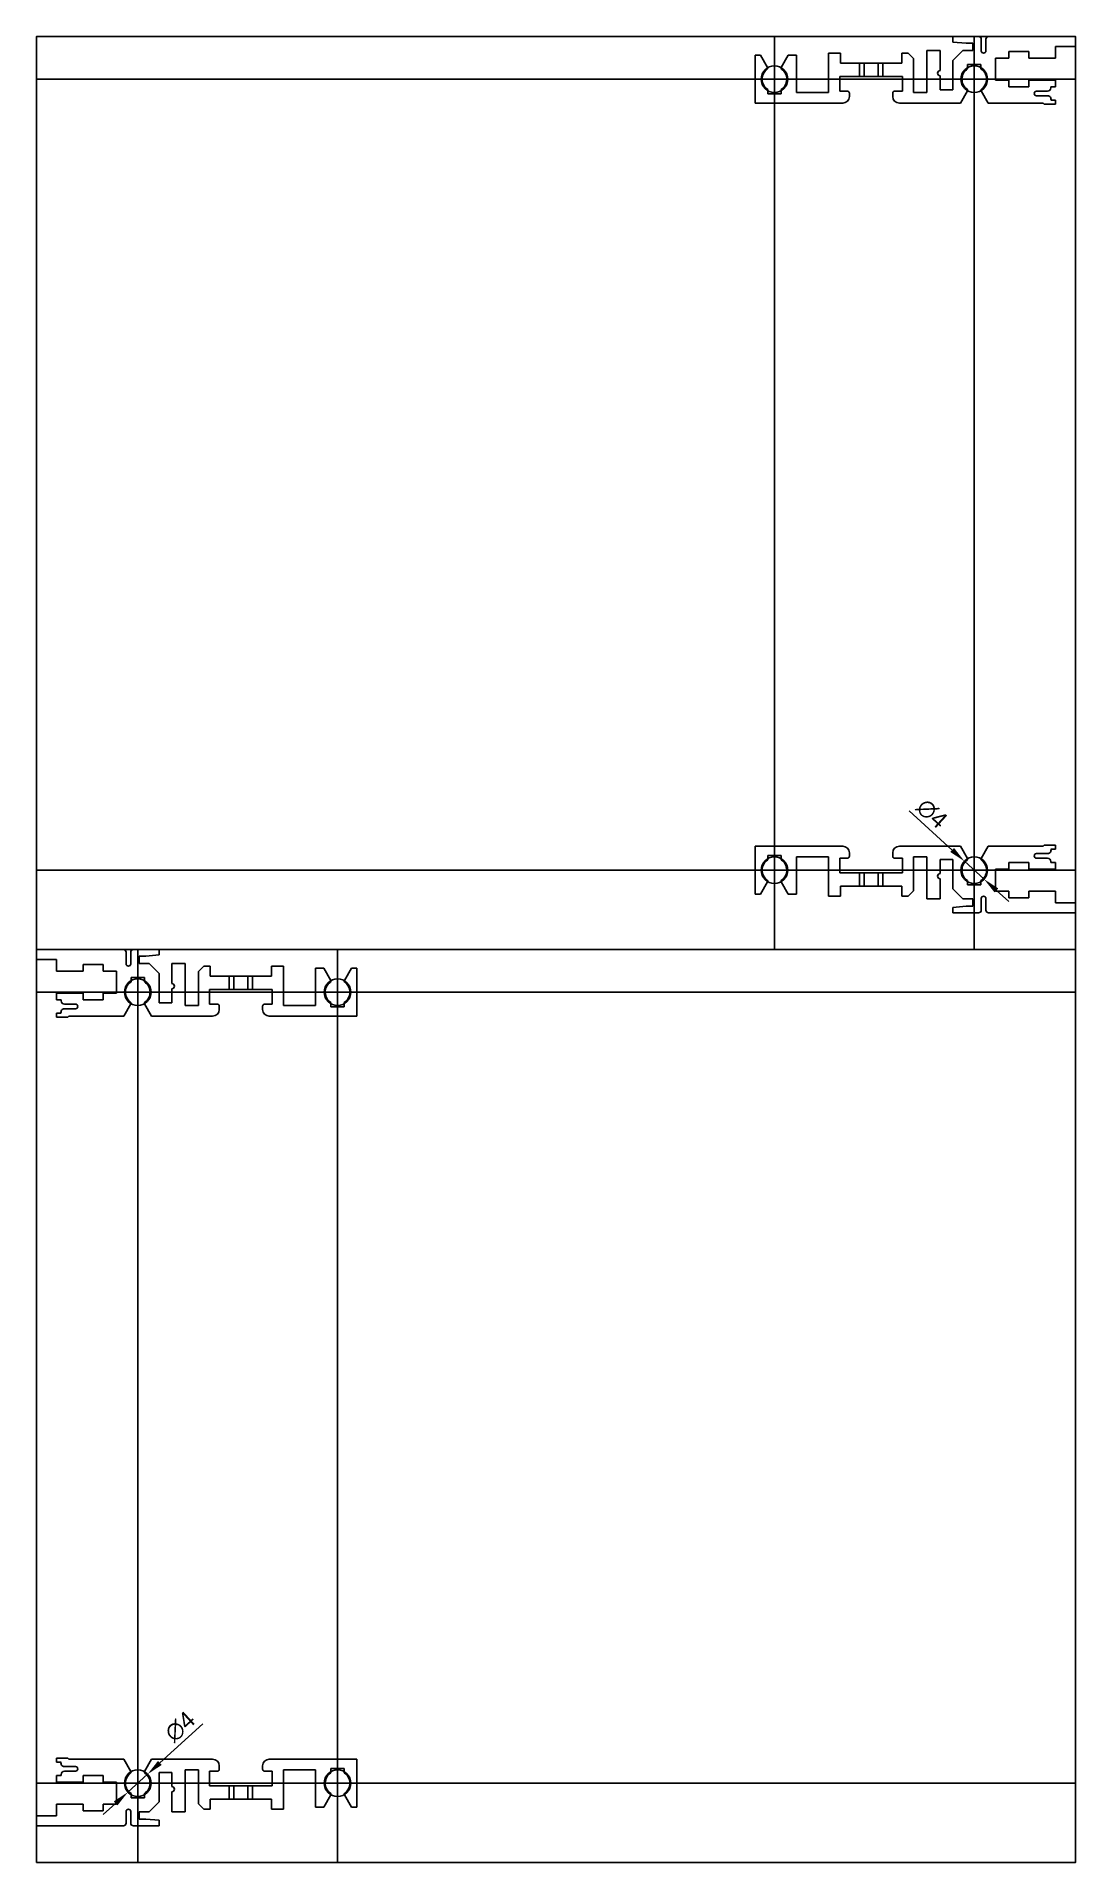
# Model space of a CAD drawing. Header units: millimetres. Extents: x 0 to 156, y 0 to 274.
import ezdxf

# ---------------------------------------------------------------- set-up
doc = ezdxf.new("R2010")
doc.units = ezdxf.units.MM
doc.layers.add('Guide', color=7, linetype='Continuous')
doc.layers.add('Hole', color=7, linetype='Continuous')
doc.layers.add('TK1', color=4, linetype='Continuous', lineweight=25)
doc.styles.get("Standard").update_dxf_attribs({"font": 'arial.ttf'})
doc.dimstyles.new('ISO-25', dxfattribs={"dimtxt": 2.5, "dimasz": 2.5, "dimexe": 1.25, "dimexo": 0.625, "dimtad": 1, "dimtxsty": 'Standard', "dimcen": 2.5, "dimadec": 0, "dimazin": 0, "dimtfac": 1, "dimtmove": 0, "dimatfit": 3, "dimfxl": 1, "dimarcsym": 0})

# ---------------------------------------------------------------- blocks, each defined once
blk = doc.blocks.new('*D3')
at = {"layer": 'Defpoints', "color": 0, "transparency": 16777216}
for p in [(16.68, 13.25), (13.72, 10.55)]:
    blk.add_point(p, dxfattribs=at)
at = {"layer": 'Guide', "color": 0, "lineweight": -2, "transparency": 16777216}
for p, q in [((24.96, 20.81), (18.52, 14.93)), ((13.72, 10.55), (16.68, 13.25)), ((11.88, 8.87), (10.03, 7.18))]:
    blk.add_line(p, q, dxfattribs=at)
at = {"layer": 'Guide', "color": 0, "transparency": 16777216}
for points in [[(18.24, 15.24), (18.8, 14.63), (16.68, 13.25)], [(11.6, 9.17), (12.16, 8.56), (13.72, 10.55)]]:
    blk.add_solid(points, dxfattribs=at)
at = {"layer": 'Guide', "color": 0, "transparency": 16777216, "insert": (21.56, 20.38), "char_height": 2.5, "attachment_point": 5, "rotation": 42.3982}
blk.add_mtext('∅4', dxfattribs=at)
blk = doc.blocks.new('*D4')
at = {"layer": 'Defpoints', "color": 0, "transparency": 16777216}
for p in [(139.32, 150.25), (142.28, 147.55)]:
    blk.add_point(p, dxfattribs=at)
at = {"layer": 'Guide', "color": 0, "lineweight": -2, "transparency": 16777216}
for p, q in [((131.04, 157.81), (137.48, 151.93)), ((142.28, 147.55), (139.32, 150.25)), ((144.12, 145.87), (145.97, 144.18))]:
    blk.add_line(p, q, dxfattribs=at)
at = {"layer": 'Guide', "color": 0, "transparency": 16777216}
for points in [[(137.76, 152.24), (137.2, 151.63), (139.32, 150.25)], [(144.4, 146.17), (143.84, 145.56), (142.28, 147.55)]]:
    blk.add_solid(points, dxfattribs=at)
at = {"layer": 'Guide', "color": 0, "transparency": 16777216, "insert": (134.44, 157.38), "char_height": 2.5, "attachment_point": 5, "rotation": 317.6018}
blk.add_mtext('∅4', dxfattribs=at)

msp = doc.modelspace()

# ---------------------------------------------------------------- linework, layer by layer
for points in [[(156, 137), (0, 137), (0, 274), (156, 274)], [(0, 0), (156, 0), (156, 137), (0, 137)]]:
    msp.add_lwpolyline(points, close=True)
for centre in [(110.8, 267.6), (140.8, 267.6), (15.2, 130.6), (45.2, 130.6)]:
    msp.add_circle(centre, 2)
at = {"layer": 'Guide'}
for p, q in [((110.8, 274), (110.8, 137)), ((140.8, 274), (140.8, 137)), ((156, 267.6), (0, 267.6)), ((156, 148.9), (0, 148.9)), ((15.2, 137), (15.2, 0)), ((45.2, 137), (45.2, 0)), ((0, 130.6), (156, 130.6)), ((0, 11.9), (156, 11.9))]:
    msp.add_line(p, q, dxfattribs=at)
at = {"layer": 'Hole'}
for centre in [(110.8, 148.9), (140.8, 148.9), (15.2, 11.9), (45.2, 11.9)]:
    msp.add_circle(centre, 2, dxfattribs=at)
at = {"layer": 'TK1'}
for p, q in [((118.9, 271.5), (118.9, 265.6)), ((120.7, 271.5), (118.9, 271.5)), ((120.7, 270), (120.7, 271.5)), ((129.9, 271.5), (129.9, 270)), ((130.9, 271.5), (129.9, 271.5)), ((131.7, 270.7), (130.9, 271.5)), ((133.7, 271.9), (133.7, 265.6)), ((135.7, 271.9), (133.7, 271.9)), ((135.7, 268.9), (135.7, 271.9)), ((137.6, 274), (137.6, 273.175)), ((141.45, 274), (137.6, 274)), ((137.6, 273.175), (139.6, 273)), ((139.1, 271.9), (137.6, 270.4)), ((140.6, 271.9), (139.1, 271.9)), ((139.6, 273), (140.6, 273)), ((140.6, 273), (140.6, 271.9)), ((141.85, 271.85), (141.85, 273.6)), ((142.55, 273.6), (142.55, 271.85)), ((156, 274), (142.95, 274)), ((146, 271.75), (149, 271.75)), ((146, 270.75), (146, 271.75)), ((149, 271.75), (149, 270.75)), ((153, 272.5), (156, 272.5)), ((153, 270.75), (153, 272.5)), ((156, 272.5), (156, 274)), ((107.9, 271.2), (107.9, 264)), ((108.722, 271.2), (107.9, 271.2)), ((109.78, 269.367), (108.722, 271.2)), ((112.878, 271.2), (111.82, 269.367)), ((114.1, 271.2), (112.878, 271.2)), ((114.1, 265.6), (114.1, 271.2)), ((123.55, 270), (120.7, 270)), ((123.55, 268), (123.55, 270)), ((123.55, 270), (124.25, 270)), ((124.25, 270), (124.25, 268)), ((124.25, 270), (126.35, 270)), ((126.35, 270), (126.35, 268)), ((126.35, 270), (127.05, 270)), ((127.05, 270), (127.05, 268)), ((129.9, 270), (127.05, 270)), ((131.7, 265.6), (131.7, 270.7)), ((137.6, 270.4), (137.6, 266)), ((139.8, 269.8), (141.8, 269.8)), ((139.8, 269.156), (139.8, 269.8)), ((141.8, 269.8), (141.8, 269.156)), ((144, 270.75), (146, 270.75)), ((144, 267.45), (144, 270.75)), ((149, 270.75), (153, 270.75)), ((109.8, 265.4), (109.8, 266.044)), ((111.8, 266.044), (111.8, 265.4)), ((120.6, 265.8), (120.6, 268)), ((120.6, 268), (123.55, 268)), ((121.75, 265.8), (120.6, 265.8)), ((124.25, 268), (123.55, 268)), ((126.35, 268), (124.25, 268)), ((127.05, 268), (126.35, 268)), ((127.05, 268), (130, 268)), ((130, 265.8), (128.85, 265.8)), ((130, 268), (130, 265.8)), ((135.7, 266), (135.7, 268.1)), ((137.6, 266), (135.7, 266)), ((138.722, 264), (139.78, 265.833)), ((141.82, 265.833), (142.878, 264)), ((146, 267.45), (144, 267.45)), ((146, 266.45), (146, 267.45)), ((149, 266.45), (146, 266.45)), ((149, 267.45), (149, 266.45)), ((153, 267.45), (149, 267.45)), ((150.15, 265.8), (151.8, 265.8)), ((152.3, 266.45), (153, 266.45)), ((152.3, 266.3), (152.3, 266.45)), ((153, 266.45), (153, 267.45)), ((107.9, 264), (121.05, 264)), ((111.8, 265.4), (109.8, 265.4)), ((118.9, 265.6), (114.1, 265.6)), ((122.05, 265), (122.05, 265.5)), ((128.55, 265.5), (128.55, 265)), ((129.55, 264), (138.722, 264)), ((133.7, 265.6), (131.7, 265.6)), ((142.878, 264), (151.15, 264)), ((151.823, 265.1), (150.15, 265.1)), ((151.15, 264), (151.3, 263.85)), ((151.3, 263.85), (153, 263.85)), ((153, 264.45), (152.3, 264.45)), ((153, 263.85), (153, 264.45)), ((107.9, 152.5), (121.05, 152.5)), ((107.9, 145.3), (107.9, 152.5)), ((109.8, 151.1), (109.8, 150.456)), ((111.8, 151.1), (109.8, 151.1)), ((111.8, 150.456), (111.8, 151.1)), ((114.1, 150.9), (114.1, 145.3)), ((118.9, 150.9), (114.1, 150.9)), ((118.9, 145), (118.9, 150.9)), ((122.05, 151.5), (122.05, 151)), ((128.55, 151), (128.55, 151.5)), ((129.55, 152.5), (138.722, 152.5)), ((131.7, 150.9), (131.7, 145.8)), ((133.7, 150.9), (131.7, 150.9)), ((133.7, 144.6), (133.7, 150.9)), ((138.722, 152.5), (139.78, 150.667)), ((141.82, 150.667), (142.878, 152.5)), ((142.878, 152.5), (151.15, 152.5)), ((151.823, 151.4), (150.15, 151.4)), ((150.15, 150.7), (151.8, 150.7)), ((151.15, 152.5), (151.3, 152.65)), ((151.3, 152.65), (153, 152.65)), ((153, 152.05), (152.3, 152.05)), ((153, 152.65), (153, 152.05)), ((120.6, 150.7), (120.6, 148.5)), ((121.75, 150.7), (120.6, 150.7)), ((120.6, 148.5), (123.55, 148.5)), ((123.55, 148.5), (123.55, 146.5)), ((124.25, 148.5), (123.55, 148.5)), ((124.25, 146.5), (124.25, 148.5)), ((126.35, 148.5), (124.25, 148.5)), ((126.35, 146.5), (126.35, 148.5)), ((127.05, 148.5), (126.35, 148.5)), ((127.05, 148.5), (130, 148.5)), ((127.05, 146.5), (127.05, 148.5)), ((130, 150.7), (128.85, 150.7)), ((130, 148.5), (130, 150.7)), ((135.7, 150.5), (135.7, 148.4)), ((137.6, 150.5), (135.7, 150.5)), ((137.6, 146.1), (137.6, 150.5)), ((144, 149.05), (144, 145.75)), ((146, 149.05), (144, 149.05)), ((146, 150.05), (146, 149.05)), ((149, 150.05), (146, 150.05)), ((149, 149.05), (149, 150.05)), ((153, 149.05), (149, 149.05)), ((152.3, 150.2), (152.3, 150.05)), ((152.3, 150.05), (153, 150.05)), ((153, 150.05), (153, 149.05)), ((108.722, 145.3), (107.9, 145.3)), ((109.78, 147.133), (108.722, 145.3)), ((112.878, 145.3), (111.82, 147.133)), ((114.1, 145.3), (112.878, 145.3)), ((120.7, 146.5), (120.7, 145)), ((123.55, 146.5), (120.7, 146.5)), ((123.55, 146.5), (124.25, 146.5)), ((124.25, 146.5), (126.35, 146.5)), ((126.35, 146.5), (127.05, 146.5)), ((129.9, 146.5), (127.05, 146.5)), ((129.9, 145), (129.9, 146.5)), ((131.7, 145.8), (130.9, 145)), ((135.7, 147.6), (135.7, 144.6)), ((139.1, 144.6), (137.6, 146.1)), ((139.8, 147.344), (139.8, 146.7)), ((139.8, 146.7), (141.8, 146.7)), ((141.8, 146.7), (141.8, 147.344)), ((144, 145.75), (146, 145.75)), ((146, 145.75), (146, 144.75)), ((149, 145.75), (153, 145.75)), ((149, 144.75), (149, 145.75)), ((153, 145.75), (153, 144)), ((120.7, 145), (118.9, 145)), ((130.9, 145), (129.9, 145)), ((135.7, 144.6), (133.7, 144.6)), ((137.6, 143.325), (139.6, 143.5)), ((137.6, 142.5), (137.6, 143.325)), ((141.45, 142.5), (137.6, 142.5)), ((140.6, 144.6), (139.1, 144.6)), ((139.6, 143.5), (140.6, 143.5)), ((140.6, 143.5), (140.6, 144.6)), ((141.85, 144.65), (141.85, 142.9)), ((142.55, 142.9), (142.55, 144.65)), ((156, 142.5), (142.95, 142.5)), ((146, 144.75), (149, 144.75)), ((153, 144), (156, 144)), ((156, 144), (156, 142.5)), ((0, 137), (13.05, 137)), ((0, 135.5), (0, 137)), ((3, 135.5), (0, 135.5)), ((3, 133.75), (3, 135.5)), ((7, 134.75), (7, 133.75)), ((10, 134.75), (7, 134.75)), ((10, 133.75), (10, 134.75)), ((13.45, 136.6), (13.45, 134.85)), ((14.15, 134.85), (14.15, 136.6)), ((14.55, 137), (18.4, 137)), ((15.4, 136), (15.4, 134.9)), ((16.4, 136), (15.4, 136)), ((15.4, 134.9), (16.9, 134.9)), ((18.4, 136.175), (16.4, 136)), ((16.9, 134.9), (18.4, 133.4)), ((18.4, 137), (18.4, 136.175)), ((20.3, 134.9), (22.3, 134.9)), ((20.3, 131.9), (20.3, 134.9)), ((22.3, 134.9), (22.3, 128.6)), ((24.3, 133.7), (25.1, 134.5)), ((25.1, 134.5), (26.1, 134.5)), ((26.1, 134.5), (26.1, 133)), ((35.3, 134.5), (37.1, 134.5)), ((35.3, 133), (35.3, 134.5)), ((37.1, 134.5), (37.1, 128.6)), ((7, 133.75), (3, 133.75)), ((12, 133.75), (10, 133.75)), ((12, 130.45), (12, 133.75)), ((14.2, 132.8), (14.2, 132.156)), ((16.2, 132.8), (14.2, 132.8)), ((16.2, 132.156), (16.2, 132.8)), ((18.4, 133.4), (18.4, 129)), ((24.3, 128.6), (24.3, 133.7)), ((26.1, 133), (28.95, 133)), ((28.95, 133), (28.95, 131)), ((29.65, 133), (28.95, 133)), ((29.65, 133), (29.65, 131)), ((31.75, 133), (29.65, 133)), ((31.75, 133), (31.75, 131)), ((32.45, 133), (31.75, 133)), ((32.45, 131), (32.45, 133)), ((32.45, 133), (35.3, 133)), ((41.9, 134.2), (43.122, 134.2)), ((41.9, 128.6), (41.9, 134.2)), ((43.122, 134.2), (44.18, 132.367)), ((46.22, 132.367), (47.278, 134.2)), ((47.278, 134.2), (48.1, 134.2)), ((48.1, 134.2), (48.1, 127)), ((3, 129.45), (3, 130.45)), ((3, 130.45), (7, 130.45)), ((3.7, 129.45), (3, 129.45)), ((3.7, 129.3), (3.7, 129.45)), ((5.85, 128.8), (4.2, 128.8)), ((7, 130.45), (7, 129.45)), ((7, 129.45), (10, 129.45)), ((10, 130.45), (12, 130.45)), ((10, 129.45), (10, 130.45)), ((14.18, 128.833), (13.122, 127)), ((17.278, 127), (16.22, 128.833)), ((18.4, 129), (20.3, 129)), ((20.3, 129), (20.3, 131.1)), ((26, 131), (26, 128.8)), ((28.95, 131), (26, 131)), ((26, 128.8), (27.15, 128.8)), ((28.95, 131), (29.65, 131)), ((29.65, 131), (31.75, 131)), ((31.75, 131), (32.45, 131)), ((35.4, 131), (32.45, 131)), ((34.25, 128.8), (35.4, 128.8)), ((35.4, 128.8), (35.4, 131)), ((44.2, 129.044), (44.2, 128.4)), ((46.2, 128.4), (46.2, 129.044)), ((3, 126.85), (3, 127.45)), ((3, 127.45), (3.7, 127.45)), ((4.7, 126.85), (3, 126.85)), ((4.177, 128.1), (5.85, 128.1)), ((4.85, 127), (4.7, 126.85)), ((13.122, 127), (4.85, 127)), ((26.45, 127), (17.278, 127)), ((22.3, 128.6), (24.3, 128.6)), ((27.45, 128.5), (27.45, 128)), ((33.95, 128), (33.95, 128.5)), ((48.1, 127), (34.95, 127)), ((37.1, 128.6), (41.9, 128.6)), ((44.2, 128.4), (46.2, 128.4)), ((4.7, 15.65), (3, 15.65)), ((3, 15.65), (3, 15.05)), ((3, 15.05), (3.7, 15.05)), ((4.177, 14.4), (5.85, 14.4)), ((5.85, 13.7), (4.2, 13.7)), ((4.85, 15.5), (4.7, 15.65)), ((13.122, 15.5), (4.85, 15.5)), ((14.18, 13.667), (13.122, 15.5)), ((17.278, 15.5), (16.22, 13.667)), ((26.45, 15.5), (17.278, 15.5)), ((22.3, 13.9), (24.3, 13.9)), ((22.3, 7.6), (22.3, 13.9)), ((24.3, 13.9), (24.3, 8.8)), ((27.45, 14), (27.45, 14.5)), ((33.95, 14.5), (33.95, 14)), ((48.1, 15.5), (34.95, 15.5)), ((37.1, 13.9), (41.9, 13.9)), ((37.1, 8), (37.1, 13.9)), ((41.9, 13.9), (41.9, 8.3)), ((44.2, 14.1), (46.2, 14.1)), ((44.2, 13.456), (44.2, 14.1)), ((46.2, 14.1), (46.2, 13.456)), ((48.1, 8.3), (48.1, 15.5)), ((3.7, 13.05), (3, 13.05)), ((3, 13.05), (3, 12.05)), ((3, 12.05), (7, 12.05)), ((3.7, 13.2), (3.7, 13.05)), ((7, 13.05), (10, 13.05)), ((7, 12.05), (7, 13.05)), ((10, 13.05), (10, 12.05)), ((10, 12.05), (12, 12.05)), ((12, 12.05), (12, 8.75)), ((18.4, 13.5), (20.3, 13.5)), ((18.4, 9.1), (18.4, 13.5)), ((20.3, 13.5), (20.3, 11.4)), ((26, 13.7), (27.15, 13.7)), ((26, 11.5), (26, 13.7)), ((28.95, 11.5), (26, 11.5)), ((28.95, 9.5), (28.95, 11.5)), ((28.95, 11.5), (29.65, 11.5)), ((29.65, 9.5), (29.65, 11.5)), ((29.65, 11.5), (31.75, 11.5)), ((31.75, 9.5), (31.75, 11.5)), ((31.75, 11.5), (32.45, 11.5)), ((32.45, 11.5), (32.45, 9.5)), ((35.4, 11.5), (32.45, 11.5)), ((34.25, 13.7), (35.4, 13.7)), ((35.4, 13.7), (35.4, 11.5)), ((3, 8.75), (3, 7)), ((7, 8.75), (3, 8.75)), ((7, 7.75), (7, 8.75)), ((10, 8.75), (10, 7.75)), ((12, 8.75), (10, 8.75)), ((14.2, 9.7), (14.2, 10.344)), ((16.2, 9.7), (14.2, 9.7)), ((16.2, 10.344), (16.2, 9.7)), ((16.9, 7.6), (18.4, 9.1)), ((20.3, 10.6), (20.3, 7.6)), ((24.3, 8.8), (25.1, 8)), ((26.1, 8), (26.1, 9.5)), ((26.1, 9.5), (28.95, 9.5)), ((29.65, 9.5), (28.95, 9.5)), ((31.75, 9.5), (29.65, 9.5)), ((32.45, 9.5), (31.75, 9.5)), ((32.45, 9.5), (35.3, 9.5)), ((35.3, 9.5), (35.3, 8)), ((41.9, 8.3), (43.122, 8.3)), ((43.122, 8.3), (44.18, 10.133)), ((46.22, 10.133), (47.278, 8.3)), ((47.278, 8.3), (48.1, 8.3)), ((0, 7), (0, 5.5)), ((3, 7), (0, 7)), ((0, 5.5), (13.05, 5.5)), ((10, 7.75), (7, 7.75)), ((13.45, 5.9), (13.45, 7.65)), ((14.15, 7.65), (14.15, 5.9)), ((14.55, 5.5), (18.4, 5.5)), ((15.4, 7.6), (16.9, 7.6)), ((15.4, 6.5), (15.4, 7.6)), ((16.4, 6.5), (15.4, 6.5)), ((18.4, 6.325), (16.4, 6.5)), ((18.4, 5.5), (18.4, 6.325)), ((20.3, 7.6), (22.3, 7.6)), ((25.1, 8), (26.1, 8)), ((35.3, 8), (37.1, 8))]:
    msp.add_line(p, q, dxfattribs=at)
for centre, radius, start, end in [((141.45, 273.6), 0.4, 0, 90), ((142.2, 271.85), 0.35, 180, 0), ((142.95, 273.6), 0.4, 90, 180), ((110.8, 267.6), 1.85, 125.59874, 237.27956), ((109.607, 269.267), 0.2, 305.59874, 30), ((111.993, 269.267), 0.2, 150, 234.40126), ((110.8, 267.6), 1.85, 302.72044, 54.40126), ((135.7, 268.5), 0.4, 90, 270), ((140.8, 267.6), 1.85, 122.72044, 234.40126), ((140.8, 267.6), 1.85, 305.59874, 57.27956), ((121.75, 265.5), 0.3, 0, 90), ((128.85, 265.5), 0.3, 90, 180), ((139.607, 265.933), 0.2, 330, 54.40126), ((141.993, 265.933), 0.2, 125.59874, 210), ((150.15, 265.45), 0.35, 90, 270), ((151.8, 266.3), 0.5, 270, 0), ((121.05, 265), 1, 270, 0), ((129.55, 265), 1, 180, 270), ((151.823, 264.6), 0.5, 342.5424, 90), ((121.05, 151.5), 1, 0, 90), ((121.75, 151), 0.3, 270, 0), ((129.55, 151.5), 1, 90, 180), ((128.85, 151), 0.3, 180, 270), ((150.15, 151.05), 0.35, 90, 270), ((151.8, 150.2), 0.5, 0, 90), ((151.823, 151.9), 0.5, 270, 17.4576), ((110.8, 148.9), 1.85, 122.72044, 234.40126), ((110.8, 148.9), 1.85, 305.59874, 57.27956), ((135.7, 148), 0.4, 90, 270), ((140.8, 148.9), 1.85, 125.59874, 237.27956), ((139.607, 150.567), 0.2, 305.59874, 30), ((141.993, 150.567), 0.2, 150, 234.40126), ((140.8, 148.9), 1.85, 302.72044, 54.40126), ((109.607, 147.233), 0.2, 330, 54.40126), ((111.993, 147.233), 0.2, 125.59874, 210), ((141.45, 142.9), 0.4, 270, 0), ((142.2, 144.65), 0.35, 0, 180), ((142.95, 142.9), 0.4, 180, 270), ((13.05, 136.6), 0.4, 0, 90), ((14.55, 136.6), 0.4, 90, 180), ((13.8, 134.85), 0.35, 180, 0), ((15.2, 130.6), 1.85, 122.72044, 234.40126), ((15.2, 130.6), 1.85, 305.59874, 57.27956), ((20.3, 131.5), 0.4, 270, 90), ((45.2, 130.6), 1.85, 125.59874, 237.27956), ((44.007, 132.267), 0.2, 305.59874, 30), ((46.393, 132.267), 0.2, 150, 234.40126), ((45.2, 130.6), 1.85, 302.72044, 54.40126), ((4.2, 129.3), 0.5, 180, 270), ((5.85, 128.45), 0.35, 270, 90), ((14.007, 128.933), 0.2, 330, 54.40126), ((16.393, 128.933), 0.2, 125.59874, 210), ((27.15, 128.5), 0.3, 0, 90), ((34.25, 128.5), 0.3, 90, 180), ((4.177, 127.6), 0.5, 90, 197.4576), ((26.45, 128), 1, 270, 0), ((34.95, 128), 1, 180, 270), ((4.177, 14.9), 0.5, 162.5424, 270), ((4.2, 13.2), 0.5, 90, 180), ((5.85, 14.05), 0.35, 270, 90), ((26.45, 14.5), 1, 0, 90), ((27.15, 14), 0.3, 270, 0), ((34.95, 14.5), 1, 90, 180), ((34.25, 14), 0.3, 180, 270), ((15.2, 11.9), 1.85, 125.59874, 237.27956), ((14.007, 13.567), 0.2, 305.59874, 30), ((16.393, 13.567), 0.2, 150, 234.40126), ((15.2, 11.9), 1.85, 302.72044, 54.40126), ((20.3, 11), 0.4, 270, 90), ((45.2, 11.9), 1.85, 122.72044, 234.40126), ((45.2, 11.9), 1.85, 305.59874, 57.27956), ((44.007, 10.233), 0.2, 330, 54.40126), ((46.393, 10.233), 0.2, 125.59874, 210), ((13.05, 5.9), 0.4, 270, 0), ((13.8, 7.65), 0.35, 0, 180), ((14.55, 5.9), 0.4, 180, 270)]:
    msp.add_arc(centre, radius, start, end, dxfattribs=at)

# ---------------------------------------------------------------- dimensions: what is measured, and where the dimension line sits
at = {"layer": 'Guide'}
for p1, p2, picture, middle in [((142.277, 147.551), (139.323, 150.249), '*D4', (133.112, 155.92)), ((13.723, 10.551), (16.677, 13.249), '*D3', (22.888, 18.92))]:
    dim = msp.add_diameter_dim_2p(p1=p1, p2=p2, dimstyle='ISO-25', dxfattribs=at)
    dim.commit()
    dim.dimension.update_dxf_attribs({"geometry": picture, "text_midpoint": middle, "dimtype": 163})

doc.saveas('drawing.dxf')
